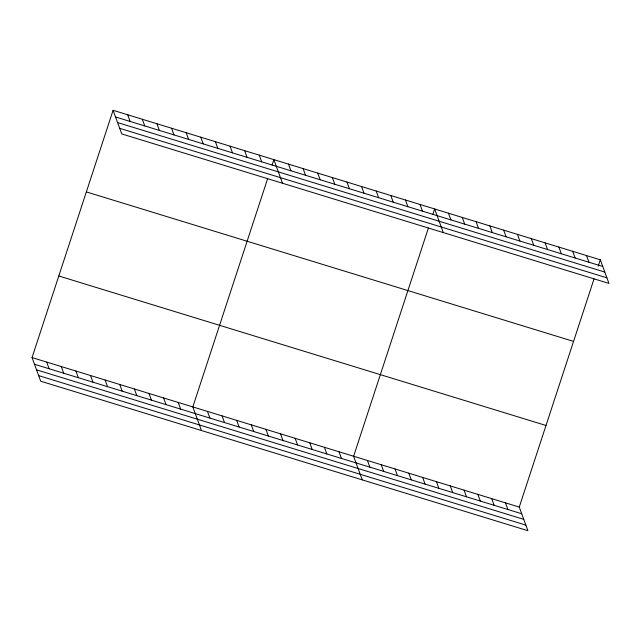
<?xml version="1.0" encoding="UTF-8"?>
<svg xmlns="http://www.w3.org/2000/svg" width="641" height="641" viewBox="0 0 641 641"><rect width="100%" height="100%" fill="white"/><g stroke="black" fill="none" stroke-linecap="round" stroke-linejoin="round"><path stroke-width="0.96" d="M594.063 278.835L519.266 507.079L527.912 530.708L40.695 381.203L32.05 357.582L113.088 110.292L600.305 259.797L608.95 283.418L121.734 133.921L113.088 110.292M267.626 178.671L192.829 406.915L201.474 430.536M272.088 165.074L273.867 159.633L282.513 183.254M428.412 228.004L353.616 456.248L362.261 479.877M432.867 214.406L434.654 208.966L443.292 232.587M598.221 266.143L600.305 259.797M115.524 116.966L602.748 266.472M117.575 122.559L604.792 272.064M119.683 128.328L606.907 277.825M86.343 191.899L573.567 341.405M58.788 275.975L546.012 425.48M32.05 357.582L519.266 507.079M34.494 364.256L521.71 513.753M36.537 369.849L523.761 519.354M38.644 375.61L525.868 525.115M586.499 255.559L588.943 262.233M572.693 251.328L575.137 258.002M558.888 247.089L561.332 253.764M545.09 242.851L547.526 249.525M531.285 238.62L533.729 245.295M517.479 234.382L519.923 241.056M503.674 230.143L506.118 236.817M489.868 225.912L492.312 232.587M476.063 221.674L478.507 228.348M462.257 217.435L464.701 224.11M448.452 213.205L450.895 219.879M420.031 204.479L422.475 211.153M405.416 199.992L407.86 206.674M505.469 502.848L507.904 509.523M390.802 195.513L393.245 202.187M491.663 498.61L494.107 505.284M376.187 191.026L378.623 197.7M477.857 494.371L480.301 501.046M361.564 186.539L364.008 193.213M464.052 490.141L466.496 496.815M346.949 182.052L349.393 188.726M450.246 485.902L452.69 492.576M332.334 177.573L334.778 184.247M436.441 481.663L438.885 488.338M317.72 173.086L320.163 179.76M422.635 477.433L425.079 484.107M303.105 168.599L305.541 175.273M408.83 473.194L411.274 479.869M288.482 164.112L290.926 170.786M395.032 468.956L397.468 475.63M381.227 464.725L383.663 471.399M259.252 155.146L261.696 161.82M367.421 460.486L369.865 467.161M244.638 150.659L247.073 157.333M230.015 146.172L232.459 152.846M339.001 451.769L341.445 458.443M215.4 141.693L217.844 148.367M324.378 447.282L326.822 453.956M200.785 137.206L203.229 143.88M309.763 442.795L312.207 449.469M186.17 132.719L188.614 139.393M295.148 438.308L297.592 444.982M171.556 128.232L173.991 134.906M280.534 433.829L282.977 440.503M156.933 123.745L159.377 130.427M265.919 429.342L268.355 436.016M142.318 119.266L144.762 125.94M251.296 424.855L253.74 431.529M127.703 114.779L130.147 121.453M236.681 420.368L239.125 427.042M222.066 415.889L224.51 422.563M207.452 411.402L209.895 418.076M178.214 402.428L180.658 409.102M163.599 397.941L166.043 404.623M148.984 393.462L151.428 400.136M134.37 388.975L136.805 395.649M119.747 384.488L122.191 391.162M105.132 380.001L107.576 386.675M90.517 375.522L92.961 382.196M75.902 371.035L78.346 377.709M61.28 366.548L63.723 373.222M46.665 362.061L49.109 368.735"/></g></svg>
